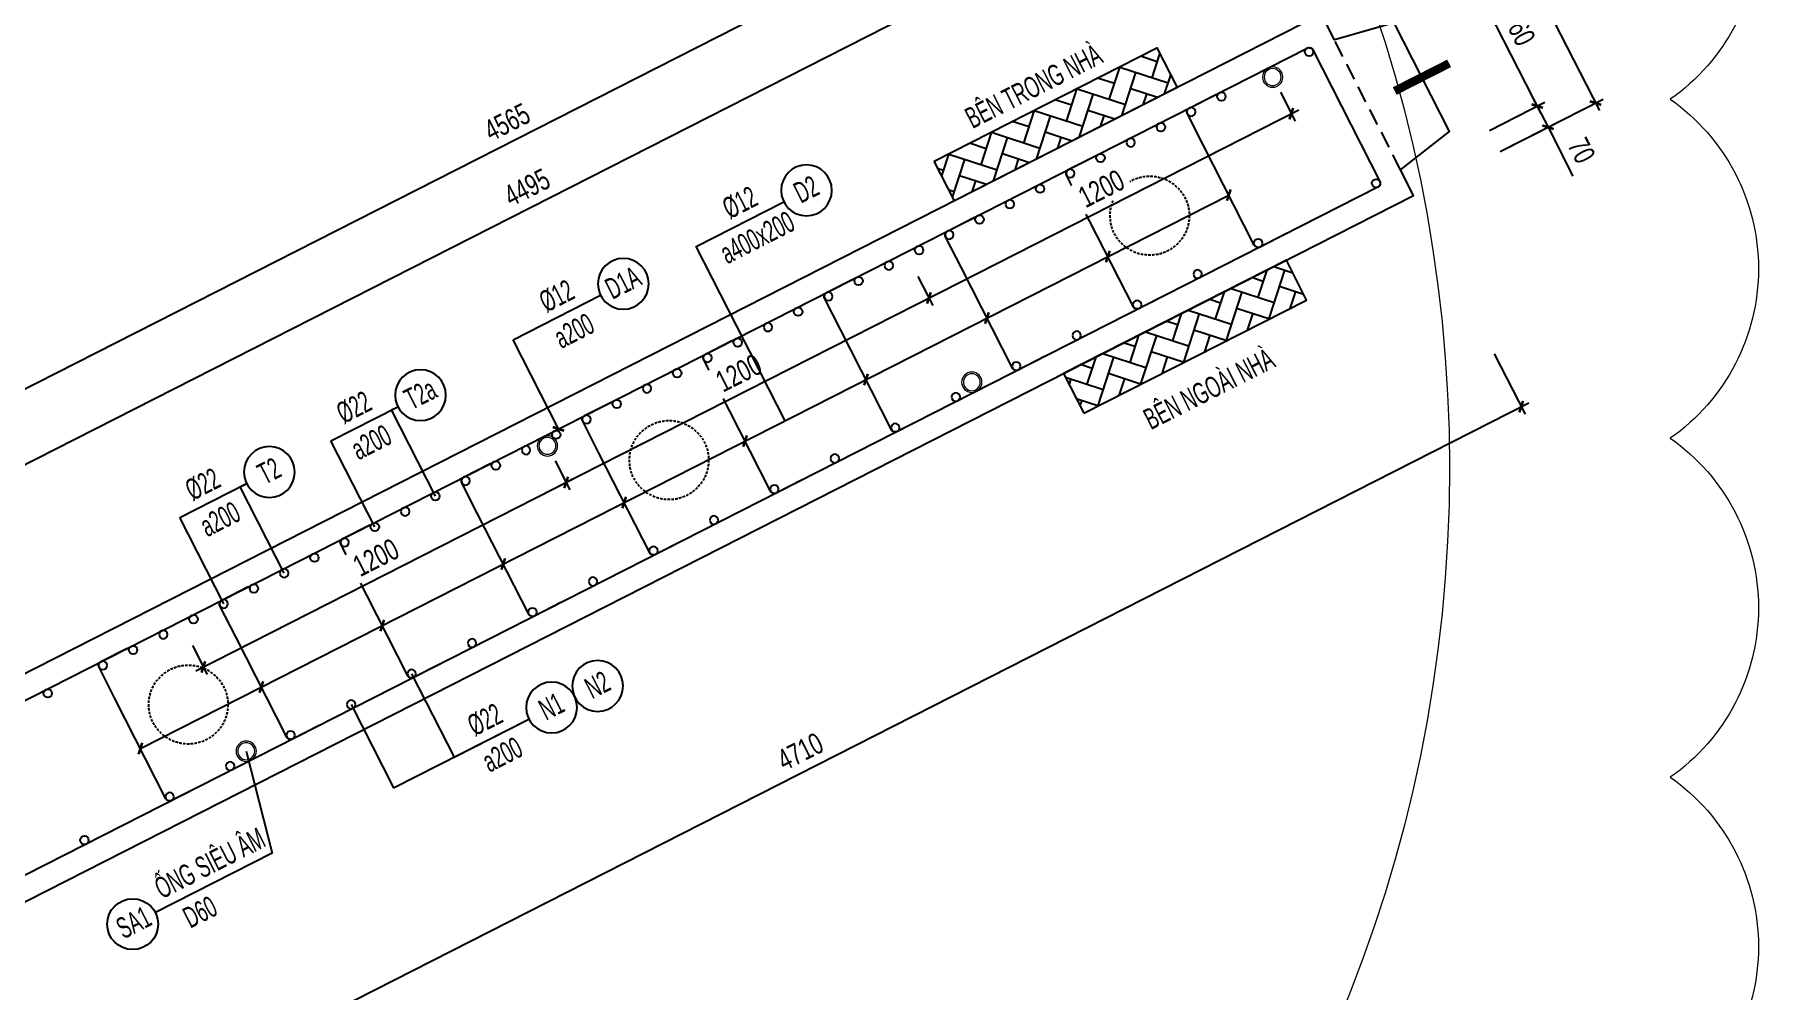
# Model space of a CAD drawing. Header units: millimetres. Extents: x -147841 to 368790, y -162721 to 84261.
# Drawn here: x 332863 to 337945, y -102682 to -99861 of the extents above; entities that cross this region are included whole.
import ezdxf
from ezdxf.enums import TextEntityAlignment as Align

# ---------------------------------------------------------------- set-up
doc = ezdxf.new("R2010")
doc.units = ezdxf.units.MM
doc.header["$LTSCALE"] = 1000
doc.header["$MEASUREMENT"] = 0
doc.header["$PDMODE"] = 1
doc.header["$PDSIZE"] = -10
doc.linetypes.add('DASHED', pattern=[0.75, 0.5, -0.25])
doc.linetypes.add('HIDDEN', pattern=[0.375, 0.25, -0.125])
doc.layers.get('0').update_dxf_attribs({"linetype": 'CONTINUOUS', "lineweight": 18})
doc.layers.get('DEFPOINTS').update_dxf_attribs({"color": 5, "linetype": 'CONTINUOUS', "lineweight": 18})
for name, color, linetype, lineweight in [('0-THAY', 7, 'CONTINUOUS', 18), ('ccu11-Dim', 8, 'CONTINUOUS', 18), ('DIM', 8, 'CONTINUOUS', 18)]:
    doc.layers.add(name, color=color, linetype=linetype, lineweight=lineweight)
for name, color, linetype in [('ccu11-Hatch', 250, 'CONTINUOUS'), ('ccu11-Khuat', 9, 'DASHED'), ('ccu11-Manh', 8, 'CONTINUOUS'), ('ccu11-Thep', 4, 'CONTINUOUS'), ('ccu11-Thepdai', 6, 'CONTINUOUS'), ('KC-Cotthep', 8, 'CONTINUOUS'), ('KC-Dim', 8, 'CONTINUOUS'), ('KC-Text', 31, 'CONTINUOUS'), ('KC-Thay', 7, 'CONTINUOUS')]:
    doc.layers.add(name, color=color, linetype=linetype)
doc.styles.add('ARIAL', font='arial.ttf', dxfattribs={"width": 0.7})
doc.styles.add('ccu11-dim', font='vnsimli.shx', dxfattribs={"width": 0.65, "bigfont": 'bigfont.shx'})
doc.dimstyles.new('2.5-25', dxfattribs={"dimscale": 25, "dimtxt": 2.5, "dimasz": 1, "dimexe": 1, "dimexo": 2, "dimgap": 1, "dimtad": 1, "dimdec": 1, "dimrnd": 5, "dimdsep": 46, "dimtxsty": 'ARIAL', "dimblk": 'ARCHTICK', "dimcen": -1, "dimdle": 1, "dimclrd": 256, "dimclre": 256, "dimclrt": 3, "dimadec": 0, "dimazin": 2, "dimtfac": 0.1, "dimtdec": 1, "dimtmove": 0, "dimatfit": 1, "dimldrblk": 'ARCHTICK', "dimfxl": 1, "dimtvp": 0.833333, "dimtfill": 1, "dimtolj": 1, "dimtzin": 12, "dimarcsym": 0})
doc.dimstyles.new('ccu11-100x4', dxfattribs={"dimscale": 100, "dimtxt": 2.5, "dimasz": 1, "dimexe": 1, "dimexo": 2, "dimgap": 1, "dimtad": 1, "dimdec": 0, "dimlfac": 0.25, "dimdsep": 46, "dimtxsty": 'ccu11-dim', "dimblk": 'ARCHTICK', "dimcen": -1, "dimdle": 1, "dimclrd": 256, "dimclre": 256, "dimclrt": 31, "dimadec": 0, "dimazin": 2, "dimtfac": 0.1, "dimtdec": 0, "dimtmove": 0, "dimatfit": 1, "dimldrblk": 'ARCHTICK', "dimfxl": 1, "dimtvp": 0.833333, "dimtolj": 1, "dimtzin": 12, "dimarcsym": 0})

# ---------------------------------------------------------------- blocks, each defined once
blk = doc.blocks.new('_ARCHTICK')
at = {"color": 0, "linetype": 'ByBlock', "const_width": 0.3}
blk.add_lwpolyline([(-0.5, -0.5), (0.5, 0.5)], dxfattribs=at)
blk = doc.blocks.new('*D770')
at = {"layer": 'DEFPOINTS', "color": 0, "linetype": 'ByBlock', "ltscale": 30, "transparency": 16777216}
for p in [(336344.8, -99343.5), (336469.8, -99589.2), (332461.8, -101629)]:
    blk.add_point(p, dxfattribs=at)
at = {"layer": 'KC-Dim', "linetype": 'ByBlock', "lineweight": -2, "ltscale": 30, "transparency": 16777216}
for p, q in [((332314.5, -101394.7), (336367, -99332.2)), ((336447.1, -99544.6), (336333.4, -99321.3)), ((332439.1, -101584.5), (332325.4, -101361.1))]:
    blk.add_line(p, q, dxfattribs=at)
at = {"layer": 'KC-Dim', "linetype": 'ByBlock', "lineweight": -2, "ltscale": 30, "transparency": 16777216, "xscale": 25, "yscale": 25, "zscale": 25}
for p, rotation in [((336344.8, -99343.5), 26.97333114050561), ((332336.7, -101383.4), 206.9733311405056)]:
    blk.add_blockref('_ARCHTICK', p, dxfattribs=dict(at, rotation=rotation))
at = {"layer": 'KC-Dim', "color": 3, "linetype": 'ByBlock', "ltscale": 30, "transparency": 16777216, "insert": (334314.9, -100312.7), "char_height": 62.5, "attachment_point": 5, "rotation": 26.9733, "style": 'ARIAL', "bg_fill": 3, "box_fill_scale": 1.25, "bg_fill_color": 256, "bg_fill_true_color": 13158600, "bg_fill_transparency": 0}
blk.add_mtext('\\A1;4495', dxfattribs=at)
blk = doc.blocks.new('*D771')
at = {"layer": 'DEFPOINTS', "color": 0, "linetype": 'ByBlock', "ltscale": 30, "transparency": 16777216}
for p in [(336867.3, -99694.5), (337464.7, -100063.7), (337139.4, -100229.2)]:
    blk.add_point(p, dxfattribs=at)
at = {"layer": 'KC-Dim', "linetype": 'ByBlock', "lineweight": -2, "ltscale": 30, "transparency": 16777216}
for p, q in [((337181.3, -99506.7), (337476.1, -100086)), ((336911.9, -99671.8), (337214.9, -99517.6)), ((337184, -100206.6), (337487, -100052.3))]:
    blk.add_line(p, q, dxfattribs=at)
at = {"layer": 'KC-Dim', "linetype": 'ByBlock', "lineweight": -2, "ltscale": 30, "transparency": 16777216, "xscale": 25, "yscale": 25, "zscale": 25}
for p, rotation in [((337192.6, -99529), 116.9733311409426), ((337464.7, -100063.7), 296.9733311409425)]:
    blk.add_blockref('_ARCHTICK', p, dxfattribs=dict(at, rotation=rotation))
at = {"layer": 'KC-Dim', "color": 3, "linetype": 'ByBlock', "ltscale": 30, "transparency": 16777216, "insert": (337379.4, -99770.5), "char_height": 62.5, "attachment_point": 5, "rotation": 296.9733, "style": 'ARIAL', "bg_fill": 3, "box_fill_scale": 1.25, "bg_fill_color": 256, "bg_fill_true_color": 13158600, "bg_fill_transparency": 0}
blk.add_mtext('\\A1;600', dxfattribs=at)
blk = doc.blocks.new('*D772')
at = {"layer": 'DEFPOINTS', "color": 0, "linetype": 'ByBlock', "ltscale": 30, "transparency": 16777216}
for p in [(337084.3, -99662.6), (336899, -99756.9), (337107.7, -100166.9)]:
    blk.add_point(p, dxfattribs=at)
at = {"layer": 'KC-Dim', "linetype": 'ByBlock', "lineweight": -2, "ltscale": 30, "transparency": 16777216}
for p, q in [((336943.6, -99734.2), (337106.6, -99651.3)), ((337304.3, -100094.9), (337072.9, -99640.3)), ((337152.3, -100144.2), (337315.2, -100061.2))]:
    blk.add_line(p, q, dxfattribs=at)
at = {"layer": 'KC-Dim', "linetype": 'ByBlock', "lineweight": -2, "ltscale": 30, "transparency": 16777216, "xscale": 25, "yscale": 25, "zscale": 25}
for p, rotation in [((337084.3, -99662.6), 116.9733311409426), ((337292.9, -100072.6), 296.9733311409425)]:
    blk.add_blockref('_ARCHTICK', p, dxfattribs=dict(at, rotation=rotation))
at = {"layer": 'KC-Dim', "color": 3, "linetype": 'ByBlock', "ltscale": 30, "transparency": 16777216, "insert": (337239.3, -99841.8), "char_height": 62.5, "attachment_point": 5, "rotation": 296.9733, "style": 'ARIAL', "bg_fill": 3, "box_fill_scale": 1.25, "bg_fill_color": 256, "bg_fill_true_color": 13158600, "bg_fill_transparency": 0}
blk.add_mtext('\\A1;460', dxfattribs=at)
blk = doc.blocks.new('*D773')
at = {"layer": 'DEFPOINTS', "color": 0, "linetype": 'ByBlock', "ltscale": 30, "transparency": 16777216}
for p in [(337107.7, -100166.9), (337324.7, -100135), (337139.4, -100229.2)]:
    blk.add_point(p, dxfattribs=at)
at = {"layer": 'KC-Dim', "linetype": 'ByBlock', "lineweight": -2, "ltscale": 30, "transparency": 16777216}
for p, q in [((337152.3, -100144.2), (337315.2, -100061.2)), ((337292.9, -100072.6), (337281.6, -100050.3)), ((337292.9, -100072.6), (337324.7, -100135)), ((337184, -100206.6), (337347, -100123.6)), ((337324.7, -100135), (337398.2, -100279.5))]:
    blk.add_line(p, q, dxfattribs=at)
at = {"layer": 'KC-Dim', "linetype": 'ByBlock', "lineweight": -2, "ltscale": 30, "transparency": 16777216, "xscale": 25, "yscale": 25, "zscale": 25}
for p, rotation in [((337292.9, -100072.6), 296.9733311409425), ((337324.7, -100135), 116.9733311409426)]:
    blk.add_blockref('_ARCHTICK', p, dxfattribs=dict(at, rotation=rotation))
at = {"layer": 'KC-Dim', "color": 3, "linetype": 'ByBlock', "ltscale": 30, "transparency": 16777216, "insert": (337423.5, -100203.7), "char_height": 62.5, "attachment_point": 5, "rotation": 296.9733, "style": 'ARIAL', "bg_fill": 3, "box_fill_scale": 1.25, "bg_fill_color": 256, "bg_fill_true_color": 13158600, "bg_fill_transparency": 0}
blk.add_mtext('\\A1;70', dxfattribs=at)
blk = doc.blocks.new('*D777')
at = {"layer": 'DEFPOINTS', "color": 0, "ltscale": 3000, "transparency": 16777216}
for p in [(336317.1, -99134.8), (336532.2, -99557.4), (332461.8, -101629)]:
    blk.add_point(p, dxfattribs=at)
at = {"layer": 'DIM', "lineweight": -2, "ltscale": 3000, "transparency": 16777216}
for p, q in [((332224.4, -101217.8), (336339.4, -99123.5)), ((336509.5, -99512.9), (336305.8, -99112.6)), ((332439.1, -101584.5), (332235.3, -101184.1))]:
    blk.add_line(p, q, dxfattribs=at)
at = {"layer": 'DIM', "lineweight": -2, "ltscale": 3000, "transparency": 16777216, "xscale": 25, "yscale": 25, "zscale": 25}
for p, rotation in [((336317.1, -99134.8), 26.97333114050561), ((332246.7, -101206.4), 206.9733311405056)]:
    blk.add_blockref('_ARCHTICK', p, dxfattribs=dict(at, rotation=rotation))
at = {"layer": 'DIM', "color": 3, "ltscale": 3000, "transparency": 16777216, "insert": (334256.1, -100119.9), "char_height": 62.5, "attachment_point": 5, "rotation": 26.9733, "style": 'ARIAL', "bg_fill": 3, "box_fill_scale": 1.25, "bg_fill_color": 256, "bg_fill_true_color": 13158600, "bg_fill_transparency": 0}
blk.add_mtext('\\A1;4565', dxfattribs=at)
blk = doc.blocks.new('*U760')
at = {"layer": 'ccu11-Thep'}
blk.add_circle((0, 0), 12.5, dxfattribs=at)
blk = doc.blocks.new('*U763')
at = {"layer": 'KC-Dim', "color": 0, "linetype": 'ByBlock', "lineweight": -2, "transparency": 16777216}
for p in [(0, 0), (200, 0), (400, 0), (600, 0), (800, 0), (1000, 0), (1200, 0), (1400, 0), (1600, 0), (1800, 0), (2000, 0), (2200, 0), (2400, 0), (2600, 0), (2800, 0), (3000, 0), (3200, 0), (3400, 0), (3600, 0)]:
    blk.add_blockref('*U760', p, dxfattribs=at)
blk = doc.blocks.new('*D791')
at = {"layer": 'DEFPOINTS', "color": 0, "ltscale": 3000, "transparency": 16777216}
for p in [(336928.7, -100336.5), (337245.6, -100959.3), (332730, -102473.4)]:
    blk.add_point(p, dxfattribs=at)
at = {"layer": 'KC-Dim', "lineweight": -2, "ltscale": 3000, "transparency": 16777216}
for p, q in [((337166.3, -100803.3), (337257, -100981.6)), ((333024.7, -103107.5), (337267.9, -100947.9)), ((332967.6, -102940.2), (333058.3, -103118.4))]:
    blk.add_line(p, q, dxfattribs=at)
at = {"layer": 'KC-Dim', "lineweight": -2, "ltscale": 3000, "transparency": 16777216, "xscale": 25, "yscale": 25, "zscale": 25}
for p, rotation in [((337245.6, -100959.3), 26.97333113893115), ((333047, -103096.1), 206.9733311389311)]:
    blk.add_blockref('_ARCHTICK', p, dxfattribs=dict(at, rotation=rotation))
at = {"layer": 'KC-Dim', "color": 3, "ltscale": 3000, "transparency": 16777216, "insert": (335120.5, -101977), "char_height": 62.5, "attachment_point": 5, "rotation": 26.9733, "style": 'ARIAL', "bg_fill": 3, "box_fill_scale": 1.25, "bg_fill_color": 256, "bg_fill_true_color": 13158600, "bg_fill_transparency": 0}
blk.add_mtext('\\A1;4710', dxfattribs=at)
blk = doc.blocks.new('A$C260038B3')
at = {"layer": '0-THAY', "linetype": 'Continuous'}
for radius in [120, 100]:
    blk.add_circle((0, 0), radius, dxfattribs=at)
blk = doc.blocks.new('*U768')
at = {"layer": 'ccu11-Thep'}
blk.add_circle((0, 0), 12.5, dxfattribs=at)
blk = doc.blocks.new('*U769')
at = {"layer": 'KC-Dim', "color": 0, "linetype": 'ByBlock', "lineweight": -2, "transparency": 16777216}
for p in [(0, 0), (200, 0), (400, 0), (600, 0), (800, 0), (1000, 0), (1200, 0), (1400, 0), (1600, 0), (1800, 0), (2000, 0), (2200, 0), (2400, 0), (2600, 0), (2800, 0), (3000, 0), (3200, 0), (3400, 0), (3600, 0)]:
    blk.add_blockref('*U768', p, dxfattribs=at)
blk = doc.blocks.new('*D788')
at = {"layer": 'DEFPOINTS', "color": 0, "ltscale": 3000, "transparency": 16777216}
for p in [(334375.3, -101075), (334430.3, -101183), (333305.9, -101619.3)]:
    blk.add_point(p, dxfattribs=at)
at = {"layer": 'KC-Dim', "lineweight": -2, "ltscale": 3000, "transparency": 16777216}
for p, q in [((334398, -101119.5), (334441.6, -101205.2)), ((333338.5, -101738.6), (334452.6, -101171.6)), ((333328.5, -101663.8), (333372.2, -101749.5))]:
    blk.add_line(p, q, dxfattribs=at)
at = {"layer": 'KC-Dim', "lineweight": -2, "ltscale": 3000, "transparency": 16777216, "xscale": 25, "yscale": 25, "zscale": 25}
for p, rotation in [((334430.3, -101183), 26.97333113892882), ((333360.8, -101727.3), 206.9733311389288)]:
    blk.add_blockref('_ARCHTICK', p, dxfattribs=dict(at, rotation=rotation))
at = {"layer": 'KC-Dim', "color": 3, "ltscale": 3000, "transparency": 16777216, "insert": (333869.7, -101404.4), "char_height": 62.5, "attachment_point": 5, "rotation": 26.9733, "style": 'ARIAL', "bg_fill": 3, "box_fill_scale": 1.25, "bg_fill_color": 256, "bg_fill_true_color": 13158600, "bg_fill_transparency": 0}
blk.add_mtext('\\A1;1200', dxfattribs=at)
blk = doc.blocks.new('*D789')
at = {"layer": 'DEFPOINTS', "color": 0, "ltscale": 3000, "transparency": 16777216}
for p in [(335444.8, -100530.7), (335499.8, -100638.7), (334375.3, -101075)]:
    blk.add_point(p, dxfattribs=at)
at = {"layer": 'KC-Dim', "lineweight": -2, "ltscale": 3000, "transparency": 16777216}
for p, q in [((335467.5, -100575.2), (335511.1, -100661)), ((334408, -101194.3), (335522, -100627.3)), ((334398, -101119.5), (334441.6, -101205.2))]:
    blk.add_line(p, q, dxfattribs=at)
at = {"layer": 'KC-Dim', "lineweight": -2, "ltscale": 3000, "transparency": 16777216, "xscale": 25, "yscale": 25, "zscale": 25}
for p, rotation in [((335499.8, -100638.7), 26.97333113896222), ((334430.3, -101183), 206.9733311389622)]:
    blk.add_blockref('_ARCHTICK', p, dxfattribs=dict(at, rotation=rotation))
at = {"layer": 'KC-Dim', "color": 3, "ltscale": 3000, "transparency": 16777216, "insert": (334939.2, -100860.1), "char_height": 62.5, "attachment_point": 5, "rotation": 26.9733, "style": 'ARIAL', "bg_fill": 3, "box_fill_scale": 1.25, "bg_fill_color": 256, "bg_fill_true_color": 13158600, "bg_fill_transparency": 0}
blk.add_mtext('\\A1;1200', dxfattribs=at)
blk = doc.blocks.new('*D790')
at = {"layer": 'DEFPOINTS', "color": 0, "ltscale": 3000, "transparency": 16777216}
for p in [(336513, -99987), (336568, -100095), (335444.8, -100530.7)]:
    blk.add_point(p, dxfattribs=at)
at = {"layer": 'KC-Dim', "lineweight": -2, "ltscale": 3000, "transparency": 16777216}
for p, q in [((336535.7, -100031.6), (336579.3, -100117.3)), ((335477.5, -100650), (336590.3, -100083.7)), ((335467.5, -100575.2), (335511.1, -100661))]:
    blk.add_line(p, q, dxfattribs=at)
at = {"layer": 'KC-Dim', "lineweight": -2, "ltscale": 3000, "transparency": 16777216, "xscale": 25, "yscale": 25, "zscale": 25}
for p, rotation in [((336568, -100095), 26.97333113896222), ((335499.8, -100638.7), 206.9733311389622)]:
    blk.add_blockref('_ARCHTICK', p, dxfattribs=dict(at, rotation=rotation))
at = {"layer": 'KC-Dim', "color": 3, "ltscale": 3000, "transparency": 16777216, "insert": (336008.1, -100316.1), "char_height": 62.5, "attachment_point": 5, "rotation": 26.9733, "style": 'ARIAL', "bg_fill": 3, "box_fill_scale": 1.25, "bg_fill_color": 256, "bg_fill_true_color": 13158600, "bg_fill_transparency": 0}
blk.add_mtext('\\A1;1200', dxfattribs=at)
blk = doc.blocks.new('att_thep_2')
blk.add_circle((-300, 0), 300)
at = {"color": 3, "style": 'ARIAL', "width": 0.6}
blk.add_attdef('DK', text='', height=250, dxfattribs=at).set_placement((467, 105), align=Align.CENTER)
at = {"color": 31, "style": 'ARIAL', "width": 0.6}
blk.add_attdef('SH', text='', height=250, dxfattribs=at).set_placement((-281, -111), align=Align.CENTER)
at = {"color": 2, "style": 'ARIAL', "width": 0.6}
blk.add_attdef('KC', text='', height=250, dxfattribs=at).set_placement((472, -355), align=Align.CENTER)

msp = doc.modelspace()

# ---------------------------------------------------------------- linework, layer by layer
at = {"layer": 'ccu11-Thep', "const_width": 25}
msp.add_lwpolyline([(336872.81, -100028.32), (337033.23, -99946.68)], dxfattribs=at)
at = {"layer": 'ccu11-Thep'}
for centre in [(336620.42, -99912.73), (336817.73, -100300.41)]:
    msp.add_circle(centre, 12.5, dxfattribs=at)
at = {"layer": 'ccu11-Thep', "linetype": 'HIDDEN', "ltscale": 0.03}
for centre in [(336150.63, -100395.87, 829.15), (334733.64, -101117.03, 1071.45)]:
    msp.add_circle(centre, 116.6, dxfattribs=at)
at = {"layer": 'ccu11-Thepdai'}
msp.add_lwpolyline([(332629.01, -101930.09), (336614.75, -99901.59, -0.4142136), (336631.56, -99907.06), (336828.87, -100294.74, -0.4142136), (336823.4, -100311.55), (332837.66, -102340.05, -0.4142136), (332820.85, -102334.58), (332623.54, -101946.9, -0.4142136)], format="xyb", close=True, dxfattribs=at)
at = {"layer": 'DEFPOINTS', "color": 1, "flags": 128}
msp.add_lwpolyline([(337684.98, -99052.6, -0.5205671), (337684.98, -100052.6, -0.5205671), (337684.98, -101052.6, -0.5205671), (337684.98, -102052.6, -0.5205671), (337684.98, -103052.6, -0.5205671), (337684.98, -104052.6, -0.5205671), (337684.98, -105052.6, -0.5205671), (337684.98, -106052.6, -0.5205671), (337684.98, -107052.6, -0.5205671)], format="xyb", dxfattribs=at)
at = {"layer": 'KC-Thay', "flags": 128}
msp.add_lwpolyline([(329930.02, -102473.37), (332730.02, -102473.37), (336928.67, -100336.51), (336890.12, -100260.76), (337034.66, -100147.92), (336871.38, -99827.08), (336695.08, -99877.53), (336656.53, -99801.78), (332586.12, -101873.37), (329930.02, -101873.37), (329930.02, -101958.37), (329750.02, -101993.37), (329750.02, -102353.37), (329930.02, -102388.37), (329930.02, -102473.37)], dxfattribs=at)

# ---------------------------------------------------------------- leaders
at = {"layer": 'ccu11-Manh', "ltscale": 10}
msp.add_leader([(333487.3, -101975.76), (333563.66, -102276.93), (333219.57, -102452.04)], dimstyle='ccu11-100x4', override={"dimgap": 1, "dimtad": 0, "dimldrblk": 'None'}, dxfattribs=at)

# ---------------------------------------------------------------- next in the draw order: dimensions: what is measured, and where the dimension line sits
at = {"layer": 'KC-Dim', "linetype": 'ByBlock', "ltscale": 30}
for base, p1, p2, angle, picture, middle in [((336344.77, -99343.54), (332461.76, -101629.03), (336469.79, -99589.19), 26.97333, '*D770', (334314.94, -100312.74)), ((337464.74, -100063.69), (336867.3, -99694.51), (337139.44, -100229.24), 296.97333, '*D771', (337379.39, -99770.51))]:
    dim = msp.add_linear_dim(base=base, p1=p1, p2=p2, angle=angle, dimstyle='2.5-25', dxfattribs=at)
    dim.commit()
    dim.dimension.update_dxf_attribs({"geometry": picture, "text_midpoint": middle})

# ---------------------------------------------------------------- next in the draw order: linework, layer by layer
at = {"layer": 'ccu11-Thepdai', "flags": 128}
for points in [[(336553.81, -100448.75), (336475.82, -100488.44, -0.4142136), (336459.01, -100482.97), (336308.46, -100187.15), (336261.71, -100095.29, -0.4142136), (336267.18, -100078.48), (336345.16, -100038.79)], [(336197.32, -100630.18), (336119.34, -100669.87, -0.4142136), (336102.53, -100664.4), (335951.97, -100368.58), (335905.22, -100276.72, -0.4142136), (335910.69, -100259.91), (335988.67, -100220.22)], [(335840.83, -100811.61), (335762.85, -100851.3, -0.4142136), (335746.04, -100845.83), (335595.49, -100550.01), (335548.73, -100458.15, -0.4142136), (335554.21, -100441.34), (335632.19, -100401.65)], [(335484.34, -100993.04), (335406.36, -101032.73, -0.4142136), (335389.55, -101027.26), (335239, -100731.44), (335192.25, -100639.58, -0.4142136), (335197.72, -100622.77), (335275.7, -100583.08)], [(335127.86, -101174.47), (335049.88, -101214.16, -0.4142136), (335033.07, -101208.69), (334882.51, -100912.87), (334835.76, -100821.01, -0.4142136), (334841.23, -100804.2), (334919.21, -100764.51)]]:
    msp.add_lwpolyline(points, format="xyb", dxfattribs=at)

# ---------------------------------------------------------------- next in the draw order: dimensions: what is measured, and where the dimension line sits
at = {"layer": 'KC-Dim', "linetype": 'ByBlock', "ltscale": 30}
dim = msp.add_linear_dim(base=(337084.29, -99662.62), p1=(337107.69, -100166.86), p2=(336899.05, -99756.9), angle=296.97333, dimstyle='2.5-25', dxfattribs=at)
dim.commit()
dim.dimension.update_dxf_attribs({"geometry": '*D772', "text_midpoint": (337239.33, -99841.79)})

# ---------------------------------------------------------------- next in the draw order: linework, layer by layer
at = {"layer": 'ccu11-Khuat', "ltscale": 0.1}
msp.add_line((336890.12, -100260.76), (336695.08, -99877.53), dxfattribs=at)
at = {"layer": 'KC-Thay', "flags": 128}
msp.add_lwpolyline([(336890.12, -100260.76), (337034.66, -100147.92), (336871.38, -99827.08), (336695.08, -99877.53)], dxfattribs=at)

# ---------------------------------------------------------------- next in the draw order: dimensions: what is measured, and where the dimension line sits
at = {"layer": 'DIM', "ltscale": 3000}
dim = msp.add_linear_dim(base=(336317.1, -99134.84), p1=(332461.76, -101629.03), p2=(336532.17, -99557.44), angle=26.97333, dimstyle='2.5-25', dxfattribs=at)
dim.commit()
dim.dimension.update_dxf_attribs({"geometry": '*D777', "text_midpoint": (334256.08, -100119.92)})
at = {"layer": 'KC-Dim', "linetype": 'ByBlock', "ltscale": 30}
dim = msp.add_linear_dim(base=(337324.68, -100134.97), p1=(337107.69, -100166.86), p2=(337139.44, -100229.24), angle=296.97333, dimstyle='2.5-25', dxfattribs=at)
dim.commit()
dim.dimension.update_dxf_attribs({"geometry": '*D773', "text_midpoint": (337423.52, -100203.7)})

# ---------------------------------------------------------------- next in the draw order: linework, layer by layer
at = {"layer": 'ccu11-Thep'}
for centre in [(336361.97, -100044.26), (336183.73, -100134.98), (336005.48, -100225.69)]:
    msp.add_circle(centre, 12.5, dxfattribs=at)

# ---------------------------------------------------------------- next in the draw order: block references
at = {"layer": 'ccu11-Dim', "ltscale": 3000, "extrusion": (0, 0, -1), "xscale": 0.25, "yscale": 0.25, "zscale": -0.25, "rotation": 153.0266688610587}
msp.add_blockref('A$C260038B3', (-336513.04, -99987.02), dxfattribs=at)
at = {"layer": 'KC-Dim', "xscale": -1, "rotation": 206.9733311389413}
msp.add_blockref('*U763', (333064.47, -101722.49), dxfattribs=at)

# ---------------------------------------------------------------- next in the draw order: dimensions: what is measured, and where the dimension line sits
at = {"layer": 'KC-Dim', "ltscale": 3000}
dim = msp.add_aligned_dim(p1=(332730.02, -102473.37), p2=(336928.67, -100336.51), distance=-698.78, dimstyle='2.5-25', override={"dimfxl": 7, "dimfxlon": 1}, dxfattribs=at)
dim.commit()
dim.dimension.update_dxf_attribs({"geometry": '*D791', "text_midpoint": (335120.49, -101976.99)})

# ---------------------------------------------------------------- next in the draw order: linework, layer by layer
at = {"layer": 'ccu11-Thep'}
for centre in [(335827.24, -100316.41), (335649, -100407.12), (335470.75, -100497.84), (335292.51, -100588.55), (335114.27, -100679.27), (334936.02, -100769.98), (334757.78, -100860.7), (334579.54, -100951.41), (334401.29, -101042.13), (334223.05, -101132.84), (334044.8, -101223.56), (333866.56, -101314.27), (333688.32, -101404.99), (333510.07, -101495.71), (333331.83, -101586.42), (333153.59, -101677.14), (332902.05, -101805.15), (333010.23, -102238.19)]:
    msp.add_circle(centre, 12.5, dxfattribs=at)
at = {"layer": 'ccu11-Thepdai', "flags": 128}
for points in [[(334771.37, -101355.9), (334693.39, -101395.59, -0.4142136), (334676.58, -101390.12), (334526.03, -101094.3), (334479.27, -101002.44, -0.4142136), (334484.74, -100985.63), (334562.73, -100945.94)], [(334414.88, -101537.33), (334336.9, -101577.02, -0.4142136), (334320.09, -101571.55), (334169.54, -101275.73), (334122.79, -101183.87, -0.4142136), (334128.26, -101167.06), (334206.24, -101127.37)], [(334058.4, -101718.76), (333980.41, -101758.45, -0.4142136), (333963.6, -101752.98), (333813.05, -101457.16), (333766.3, -101365.3, -0.4142136), (333771.77, -101348.49), (333849.75, -101308.8)], [(333701.91, -101900.19), (333623.93, -101939.88, -0.4142136), (333607.12, -101934.41), (333456.56, -101638.59), (333409.81, -101546.73, -0.4142136), (333415.28, -101529.92), (333493.26, -101490.23)], [(333345.42, -102081.63), (333267.44, -102121.31, -0.4142136), (333250.63, -102115.84), (333100.08, -101820.02), (333053.32, -101728.16, -0.4142136), (333058.8, -101711.35), (333136.78, -101671.66)]]:
    msp.add_lwpolyline(points, format="xyb", dxfattribs=at)
at = {"layer": 'KC-Dim', "ltscale": 3000}
msp.add_lwpolyline([(333175.35, -101967.93), (336383.74, -100335.06)], dxfattribs=at)

# ---------------------------------------------------------------- next in the draw order: block references
at = {"layer": 'ccu11-Dim', "ltscale": 3000, "extrusion": (0, 0, -1), "xscale": 0.25, "yscale": 0.25, "zscale": -0.25, "rotation": 153.0266688610587}
for p in [(-335626.22, -100887.17), (-334375.33, -101074.98), (-333487.3, -101975.76)]:
    msp.add_blockref('A$C260038B3', p, dxfattribs=at)
at = {"layer": 'KC-Cotthep'}
ref = msp.add_blockref('att_thep_2', (333219.57, -102452.04), dxfattribs=dict(at, xscale=0.25, yscale=0.25, zscale=0.25, rotation=26.97333113894132))
ref.add_attrib('KC', 'D60', dxfattribs={"layer": '0', "color": 2, "height": 62.5, "rotation": 26.97333, "style": 'ARIAL', "width": 0.6}).set_placement((333364.99, -102477.7), align=Align.CENTER)
ref.add_attrib('DK', 'ỐNG SIÊU ÂM', dxfattribs={"layer": '0', "color": 15, "height": 62.5, "rotation": 26.97333, "style": 'ARIAL', "width": 0.6}).set_placement((333393.94, -102333.73), align=Align.CENTER)
ref.add_attrib('SH', 'SA1', dxfattribs={"layer": '0', "color": 31, "height": 62.5, "rotation": 26.97333, "style": 'ARIAL', "width": 0.6}).set_placement((333169.61, -102508.74), align=Align.CENTER)
at = {"layer": 'KC-Dim', "ltscale": 3000, "xscale": 25, "yscale": 25, "zscale": 25, "rotation": 206.9733311389348}
for p in [(336383.74, -100335.06), (336027.25, -100516.49), (335670.76, -100697.92), (335314.28, -100879.35), (334957.79, -101060.78), (334601.3, -101242.21), (334244.81, -101423.64), (333888.33, -101605.07), (333531.84, -101786.5), (333175.35, -101967.93)]:
    msp.add_blockref('_ARCHTICK', p, dxfattribs=at)
at = {"layer": 'KC-Dim', "xscale": -1, "rotation": 206.9733311389413}
msp.add_blockref('*U769', (333261.77, -102110.17), dxfattribs=at)

# ---------------------------------------------------------------- next in the draw order: texts
at = {"layer": 'KC-Text', "color": 1, "style": 'ARIAL', "width": 0.6}
msp.add_text('BÊN NGOÀI NHÀ', height=62.5, rotation=26.97333, dxfattribs=at).set_placement((336339.5, -100934.54), align=Align.CENTER)

# ---------------------------------------------------------------- next in the draw order: leaders
at = {"layer": 'ccu11-Manh', "ltscale": 10}
msp.add_leader([(333796.5, -101838.03), (333921.63, -102083.89), (334320.55, -101880.87)], dimstyle='ccu11-100x4', override={"dimgap": 1, "dimtad": 0, "dimldrblk": 'None'}, dxfattribs=at)

# ---------------------------------------------------------------- next in the draw order: dimensions: what is measured, and where the dimension line sits
at = {"layer": 'KC-Dim', "ltscale": 3000}
dim = msp.add_aligned_dim(p1=(333305.87, -101619.27), p2=(334375.33, -101074.98), distance=-121.17, dimstyle='2.5-25', override={"dimfxl": 7, "dimfxlon": 1}, dxfattribs=at)
dim.commit()
dim.dimension.update_dxf_attribs({"geometry": '*D788', "text_midpoint": (333869.75, -101404.39)})

# ---------------------------------------------------------------- next in the draw order: linework, layer by layer
at = {"layer": 'ccu11-Thep', "linetype": 'HIDDEN', "ltscale": 0.03}
msp.add_circle((333316.6, -101838.22, 1071.45), 116.6, dxfattribs=at)

# ---------------------------------------------------------------- next in the draw order: block references
at = {"layer": 'KC-Cotthep'}
ref = msp.add_blockref('att_thep_2', (333934.24, -100959.43), dxfattribs=dict(at, xscale=-0.25, yscale=0.25, zscale=0.25, rotation=26.97333113892729))
ref.add_attrib('KC', 'a200', dxfattribs={"layer": '0', "color": 2, "height": 62.5, "rotation": 26.97333, "style": 'ARIAL', "width": 0.6}).set_placement((333869.95, -101091.82), align=Align.CENTER)
ref.add_attrib('DK', '%%C22', dxfattribs={"layer": '0', "color": 2, "height": 62.5, "rotation": 26.97333, "style": 'ARIAL', "width": 0.6}).set_placement((333818.67, -100988.68), align=Align.CENTER)
ref.add_attrib('SH', 'T2a', dxfattribs={"layer": '0', "color": 31, "height": 62.5, "rotation": 26.97333, "style": 'ARIAL', "width": 0.6}).set_placement((334014.64, -100949.79), align=Align.CENTER)
ref = msp.add_blockref('att_thep_2', (333488.64, -101186.22), dxfattribs=dict(at, xscale=-0.25, yscale=0.25, zscale=0.25, rotation=26.97333113892729))
ref.add_attrib('KC', 'a200', dxfattribs={"layer": '0', "color": 2, "height": 62.5, "rotation": 26.97333, "style": 'ARIAL', "width": 0.6}).set_placement((333424.34, -101318.61), align=Align.CENTER)
ref.add_attrib('DK', '%%C22', dxfattribs={"layer": '0', "color": 2, "height": 62.5, "rotation": 26.97333, "style": 'ARIAL', "width": 0.6}).set_placement((333373.06, -101215.47), align=Align.CENTER)
ref.add_attrib('SH', 'T2', dxfattribs={"layer": '0', "color": 31, "height": 62.5, "rotation": 26.97333, "style": 'ARIAL', "width": 0.6}).set_placement((333569.03, -101176.57), align=Align.CENTER)
ref = msp.add_blockref('att_thep_2', (334456.36, -101817.33), dxfattribs=dict(at, xscale=-0.25, yscale=0.25, zscale=0.25, rotation=26.97333113892729))
ref.add_attrib('SH', 'N2', dxfattribs={"layer": '0', "color": 31, "height": 62.5, "rotation": 26.97333, "style": 'ARIAL', "width": 0.6}).set_placement((334536.75, -101807.69), align=Align.CENTER)
ref = msp.add_blockref('att_thep_2', (334320.58, -101880.85), dxfattribs=dict(at, xscale=-0.25, yscale=0.25, zscale=0.25, rotation=26.97333113892729))
ref.add_attrib('KC', 'a200', dxfattribs={"layer": '0', "color": 2, "height": 62.5, "rotation": 26.97333, "style": 'ARIAL', "width": 0.6}).set_placement((334256.28, -102013.24), align=Align.CENTER)
ref.add_attrib('DK', '%%C22', dxfattribs={"layer": '0', "color": 2, "height": 62.5, "rotation": 26.97333, "style": 'ARIAL', "width": 0.6}).set_placement((334205.01, -101910.1), align=Align.CENTER)
ref.add_attrib('SH', 'N1', dxfattribs={"layer": '0', "color": 31, "height": 62.5, "rotation": 26.97333, "style": 'ARIAL', "width": 0.6}).set_placement((334400.98, -101871.2), align=Align.CENTER)

# ---------------------------------------------------------------- next in the draw order: dimensions: what is measured, and where the dimension line sits
at = {"layer": 'KC-Dim', "ltscale": 3000}
dim = msp.add_linear_dim(base=(335499.75, -100638.68), p1=(334375.33, -101074.98), p2=(335444.79, -100530.69), angle=206.97333, dimstyle='2.5-25', override={"dimtmove": 1, "dimfxl": 7, "dimfxlon": 1}, dxfattribs=at)
dim.commit()
dim.dimension.update_dxf_attribs({"geometry": '*D789', "text_midpoint": (334939.21, -100860.1)})

# ---------------------------------------------------------------- next in the draw order: leaders
at = {"layer": 'ccu11-Manh', "ltscale": 10}
for points in [[(333866.56, -101314.27), (333737.05, -101059.8), (333934.21, -100959.45)], [(334044.8, -101223.56), (333915.29, -100969.08), (333934.24, -100959.43)], [(333420.95, -101541.06), (333291.44, -101286.58), (333488.6, -101186.24)], [(333599.2, -101450.35), (333469.68, -101195.87), (333488.64, -101186.22)], [(333974.74, -101747.31), (334099.87, -101993.18), (334320.58, -101880.85)]]:
    msp.add_leader(points, dimstyle='ccu11-100x4', override={"dimgap": 1, "dimtad": 0, "dimldrblk": 'None'}, dxfattribs=at)

# ---------------------------------------------------------------- next in the draw order: linework, layer by layer
at = {"layer": 'KC-Dim', "ltscale": 3000}
msp.add_lwpolyline([(335075.64, -101000.8), (334813.97, -100486.65), (335071.94, -100355.36)], dxfattribs=at)

# ---------------------------------------------------------------- next in the draw order: block references
at = {"layer": 'KC-Cotthep'}
ref = msp.add_blockref('att_thep_2', (335071.94, -100355.36), dxfattribs=dict(at, xscale=-0.25, yscale=0.25, zscale=0.25, rotation=26.97333113893208))
ref.add_attrib('KC', 'a400x200', dxfattribs={"layer": '0', "color": 2, "height": 62.5, "rotation": 26.97333, "style": 'ARIAL', "width": 0.6}).set_placement((335007.64, -100487.75), align=Align.CENTER)
ref.add_attrib('DK', '%%C12', dxfattribs={"layer": '0', "color": 215, "height": 62.5, "rotation": 26.97333, "style": 'ARIAL', "width": 0.6}).set_placement((334956.59, -100384.49), align=Align.CENTER)
ref.add_attrib('SH', 'D2', dxfattribs={"layer": '0', "color": 31, "height": 62.5, "rotation": 26.97333, "style": 'ARIAL', "width": 0.6}).set_placement((335152.15, -100345.8), align=Align.CENTER)
ref = msp.add_blockref('att_thep_2', (334531.96, -100630.87), dxfattribs=dict(at, xscale=-0.25, yscale=0.25, zscale=0.25, rotation=26.973331138928))
ref.add_attrib('KC', 'a200', dxfattribs={"layer": '0', "color": 2, "height": 62.5, "rotation": 26.97333, "style": 'ARIAL', "width": 0.6}).set_placement((334467.66, -100763.26), align=Align.CENTER)
ref.add_attrib('DK', '%%C12', dxfattribs={"layer": '0', "color": 215, "height": 62.5, "rotation": 26.97333, "style": 'ARIAL', "width": 0.6}).set_placement((334416.41, -100660.1), align=Align.CENTER)
ref.add_attrib('SH', 'D1A', dxfattribs={"layer": '0', "color": 31, "height": 62.5, "rotation": 26.97333, "style": 'ARIAL', "width": 0.6}).set_placement((334612.18, -100621.31), align=Align.CENTER)

# ---------------------------------------------------------------- next in the draw order: dimensions: what is measured, and where the dimension line sits
at = {"layer": 'KC-Dim', "ltscale": 3000}
dim = msp.add_linear_dim(base=(336568, -100095.01), p1=(335444.79, -100530.69), p2=(336513.04, -99987.02), angle=206.97333, dimstyle='2.5-25', override={"dimtmove": 1, "dimfxl": 7, "dimfxlon": 1}, dxfattribs=at)
dim.commit()
dim.dimension.update_dxf_attribs({"geometry": '*D790', "text_midpoint": (336008.06, -100316.12)})

# ---------------------------------------------------------------- next in the draw order: leaders
msp.add_leader([(334407.69, -101024.85), (334273.99, -100762.16), (334531.96, -100630.87)], dimstyle='2.5-25', override={"dimgap": 1, "dimtad": 0, "dimfxl": 7, "dimfxlon": 1}, dxfattribs=at)

# ---------------------------------------------------------------- next in the draw order: hatches: boundary and pattern name
at = {"layer": 'ccu11-Hatch', "ltscale": 3000}
h = msp.add_hatch(dxfattribs=at)
h.set_pattern_fill('AR-HBONE', color=256, scale=12.5, angle=26.97333, style=0)
h.set_pattern_definition([(71.97333, (281302.135, -141554.273), (-32.072647, 63.01861), [150, -50]), (161.97333, (281317.61, -141506.727), (-32.072647, 63.01861), [150, -50])])
h.paths.add_polyline_path([(336171.97, -99900.73), (335515.36, -100234.91), (335575.05, -100352.19), (336231.65, -100018.02)])
h = msp.add_hatch(dxfattribs=at)
h.set_pattern_fill('AR-HBONE', color=256, scale=12.5, angle=26.97333, style=0)
h.set_pattern_definition([(341.97333, (270644.466, -120490.683), (32.072647, -63.01861), [150, -50]), (251.97333, (270692.01, -120506.156), (32.072647, -63.01861), [150, -50])])
h.paths.add_polyline_path([(336613.07, -100644.8), (335956.46, -100978.97), (335896.77, -100861.69), (336553.38, -100527.51)])

# ---------------------------------------------------------------- next in the draw order: linework, layer by layer
for points in [[(335515.36, -100234.91), (336171.97, -99900.73), (336231.65, -100018.02), (335575.05, -100352.19)], [(335956.46, -100978.97), (336613.07, -100644.8), (336553.38, -100527.51), (335896.77, -100861.69)]]:
    msp.add_lwpolyline(points, close=True, dxfattribs=at)
at = {"layer": 'DEFPOINTS', "ltscale": 3000}
msp.add_circle((332815.67, -101139.64), 4218.61, dxfattribs=at)

# ---------------------------------------------------------------- next in the draw order: texts
at = {"layer": 'KC-Text', "color": 1, "style": 'ARIAL', "width": 0.6}
msp.add_text('BÊN TRONG NHÀ', height=62.5, rotation=26.97333, dxfattribs=at).set_placement((335822.61, -100041.56), align=Align.CENTER)

doc.saveas('drawing.dxf')
